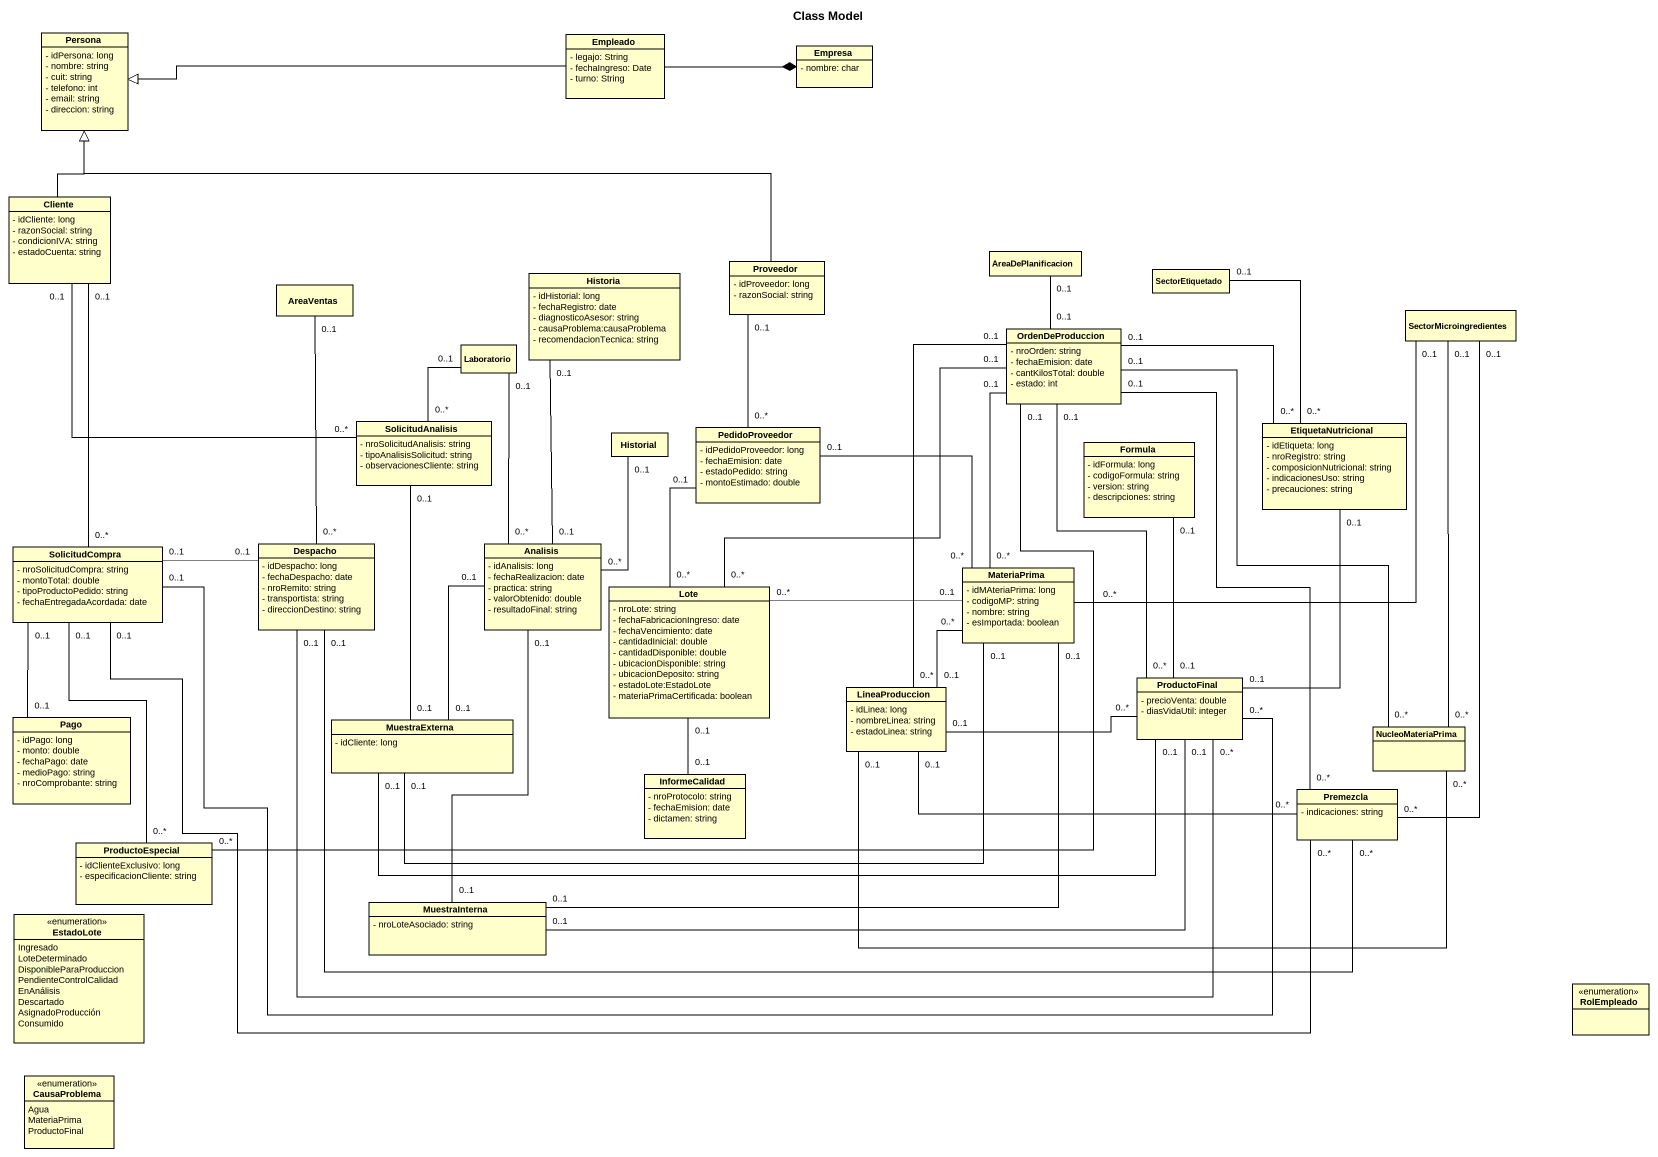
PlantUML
@startuml
title Class Model
hide circle
hide empty members
skinparam classAttributeIconSize 0
class Persona {
  - idPersona: long
  - nombre: string
  - cuit: string
  - telefono: int
  - email: string
  - direccion: string
}
class Empleado {
  - legajo: String
  - fechaIngreso: Date
  - turno: String
}
class Empresa {
  - nombre: char
}
class Cliente {
  - idCliente: long
  - razonSocial: string
  - condicionIVA: string
  - estadoCuenta: string
}
class Historia {
  - idHistorial: long
  - fechaRegistro: date
  - diagnosticoAsesor: string
  - causaProblema:causaProblema
  - recomendacionTecnica: string
}
class Proveedor {
  - idProveedor: long
  - razonSocial: string
}
class AreaDePlanificacion
class SectorEtiquetado
class AreaVentas
class SectorMicroingredientes
class Laboratorio
class OrdenDeProduccion {
  - nroOrden: string
  - fechaEmision: date
  - cantKilosTotal: double
  - estado: int
}
class SolicitudAnalisis {
  - nroSolicitudAnalisis: string
  - tipoAnalisisSolicitud: string
  - observacionesCliente: string
}
class Historial
class PedidoProveedor {
  - idPedidoProveedor: long
  - fechaEmision: date
  - estadoPedido: string
  - montoEstimado: double
}
class EtiquetaNutricional {
  - idEtiqueta: long
  - nroRegistro: string
  - composicionNutricional: string
  - indicacionesUso: string
  - precauciones: string
}
class Formula {
  - idFormula: long
  - codigoFormula: string
  - version: string
  - descripciones: string
}
class SolicitudCompra {
  - nroSolicitudCompra: string
  - montoTotal: double
  - tipoProductoPedido: string
  - fechaEntregadaAcordada: date
}
class Despacho {
  - idDespacho: long
  - fechaDespacho: date
  - nroRemito: string
  - transportista: string
  - direccionDestino: string
}
class Analisis {
  - idAnalisis: long
  - fechaRealizacion: date
  - practica: string
  - valorObtenido: double
  - resultadoFinal: string
}
class Lote {
  - nroLote: string
  - fechaFabricacionIngreso: date
  - fechaVencimiento: date
  - cantidadInicial: double
  - cantidadDisponible: double
  - ubicacionDisponible: string
  - ubicacionDeposito: string
  - estadoLote:EstadoLote
  - materiaPrimaCertificada: boolean
}
class MateriaPrima {
  - idMAteriaPrima: long
  - codigoMP: string
  - nombre: string
  - esImportada: boolean
}
class LineaProduccion {
  - idLinea: long
  - nombreLinea: string
  - estadoLinea: string
}
class ProductoFinal {
  - precioVenta: double
  - diasVidaUtil: integer
}
class Pago {
  - idPago: long
  - monto: double
  - fechaPago: date
  - medioPago: string
  - nroComprobante: string
}
class MuestraExterna {
  - idCliente: long
}
class NucleoMateriaPrima
class InformeCalidad {
  - nroProtocolo: string
  - fechaEmision: date
  - dictamen: string
}
class Premezcla {
  - indicaciones: string
}
class ProductoEspecial {
  - idClienteExclusivo: long
  - especificacionCliente: string
}
enum EstadoLote {
  Ingresado
  LoteDeterminado
  DisponibleParaProduccion
  PendienteControlCalidad
  EnAnálisis
  Descartado
  AsignadoProducción
  Consumido
}
class MuestraInterna {
  - nroLoteAsociado: string
}
enum RolEmpleado
enum CausaProblema {
  Agua
  MateriaPrima
  ProductoFinal
}
Empleado -left-|> Persona
Empleado -right-* Empresa
Cliente -up-|> Persona
Historia "0..1" -- "0..1" Analisis
Proveedor -left-|> Persona
Proveedor "0..1" -- "0..*" PedidoProveedor
AreaDePlanificacion "0..1" -- "0..1" OrdenDeProduccion
SectorEtiquetado "0..1" -- "0..*" EtiquetaNutricional
AreaVentas "0..1" -- "0..*" Despacho
SectorMicroingredientes "0..1" -- "0..*" MateriaPrima
SectorMicroingredientes "0..1" -- "0..*" NucleoMateriaPrima
SectorMicroingredientes "0..1" -- "0..*" Premezcla
Laboratorio "0..1" -- "0..*" Analisis
OrdenDeProduccion "0..1" -- "0..*" Lote
OrdenDeProduccion "0..1" -- "0..*" MateriaPrima
OrdenDeProduccion "0..1" -- "0..*" LineaProduccion
OrdenDeProduccion "0..1" -- "0..*" ProductoFinal
OrdenDeProduccion "0..1" -- "0..*" NucleoMateriaPrima
OrdenDeProduccion "0..1" -- "0..*" Premezcla
SolicitudAnalisis "0..*" -left- "0..1" Cliente
SolicitudAnalisis "0..*" -up- "0..1" Laboratorio
SolicitudAnalisis "0..1" -- "0..1" MuestraExterna
Historial "0..1" -- "0..*" Analisis
PedidoProveedor "0..1" -- "0..*" Lote
PedidoProveedor "0..1" -right- "0..*" MateriaPrima
EtiquetaNutricional "0..*" -left- "0..1" OrdenDeProduccion
EtiquetaNutricional "0..1" -- "0..1" ProductoFinal
Formula "0..1" -- "0..1" ProductoFinal
SolicitudCompra "0..*" -up- "0..1" Cliente
SolicitudCompra "0..1" -right- "0..*" ProductoFinal
SolicitudCompra "0..1" -right- "0..*" Premezcla
SolicitudCompra "0..1" -- "0..*" ProductoEspecial
Despacho "0..1" -left- "0..1" SolicitudCompra
Despacho "0..1" -right- "0..*" ProductoFinal
Despacho "0..1" -right- "0..*" Premezcla
MateriaPrima "0..1" -left- "0..*" Lote
LineaProduccion "0..1" -up- "0..*" MateriaPrima
LineaProduccion "0..1" -right- "0..*" ProductoFinal
LineaProduccion "0..1" -right- "0..*" NucleoMateriaPrima
LineaProduccion "0..1" -right- "0..*" Premezcla
Pago "0..1" -up- "0..1" SolicitudCompra
MuestraExterna "0..1" -up- "0..1" Analisis
MuestraExterna "0..1" -right- "0..1" MateriaPrima
MuestraExterna "0..1" -right- "0..1" ProductoFinal
InformeCalidad "0..1" -up- "0..1" Lote
ProductoEspecial "0..*" -right- "0..1" OrdenDeProduccion
MuestraInterna "0..1" -up- "0..1" Analisis
MuestraInterna "0..1" -right- "0..1" MateriaPrima
MuestraInterna "0..1" -right- "0..1" ProductoFinal
@enduml
